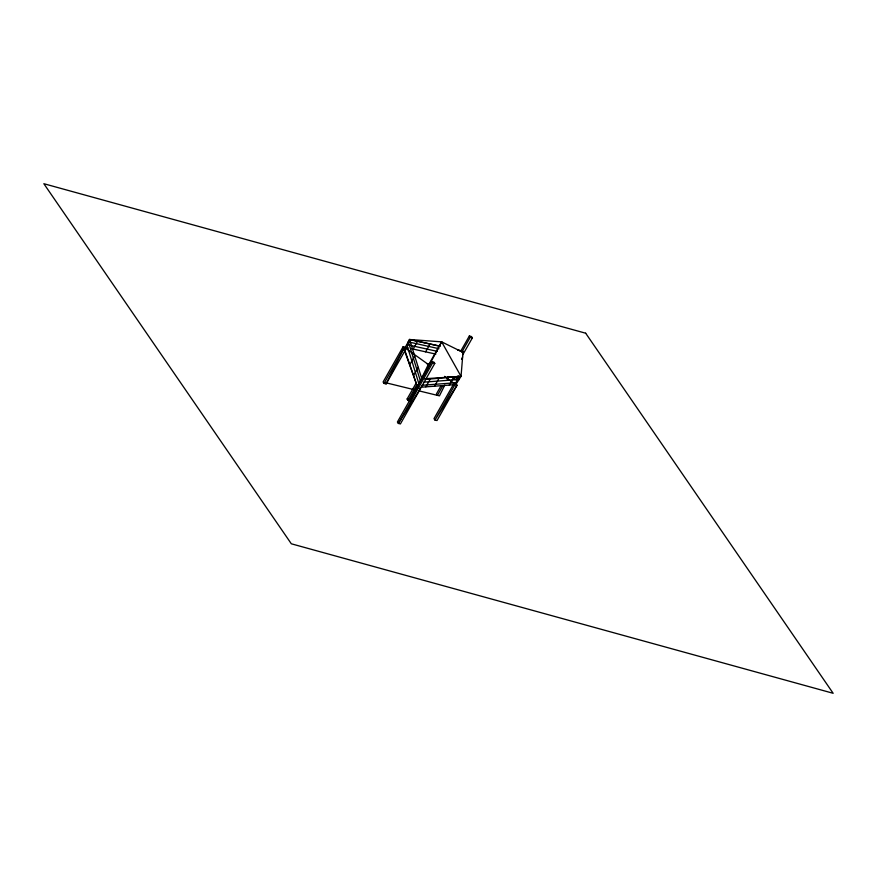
<?xml version="1.0" encoding="UTF-8"?>
<svg xmlns="http://www.w3.org/2000/svg" width="877" height="877" viewBox="0 0 877 877"><rect width="100%" height="100%" fill="white"/><g stroke="black" fill="none" stroke-linecap="round" stroke-linejoin="round"><path stroke-width="1.32" d="M456.018 384.181L461.039 376.376L463.089 351.315M458.956 376.233L458.594 380.158L457.147 380.771M453.365 384.543L433.994 418.647L434.959 420.05L437.009 420.532L457.049 385.255L456.161 383.951L457.268 376.123M461.543 359.263L462.639 356.873M429.215 364.24L428.053 365.051L417.43 386.746L418.329 388.051L420.445 388.643L398.355 423.438L400.405 423.92L434.784 363.407L433.885 362.102L431.769 361.51L397.391 422.034L398.355 423.438L432.69 362.771L431.769 361.51M458.375 350.164L460.973 350.734L463.012 352.368L441.646 341.855L428.667 364.7L406.15 348.629L404.023 348.037L417.43 386.746L403.135 346.733L404.023 348.037L386.11 383.907L384.06 383.424L383.085 382.01L403.135 346.733L407.882 347.906M420.511 381.32L408.342 341.887L409.537 339.498L441.646 341.855L461.039 376.376L425.246 379.434M416.465 382.558L407.103 399.024L408.079 400.438L410.129 400.921L417.89 385.376M444.803 385.091L439.432 395.856L419.118 390.901M447.796 379.116L448.991 376.726M441.646 341.855L421.87 378.93L409.537 339.498L440.342 346.229M384.06 383.424L404.023 348.037M413.144 349.068L417.562 341.252M408.079 400.438L416.728 385.102M442.71 385.935L437.382 395.374L436.406 393.959L441.087 385.727M446.7 378.864L448.026 376.507M459.362 376.869L434.959 420.05L457.049 385.255L454.933 384.663L420.817 387.239M405.481 349.802L386.11 383.907L385.211 382.602M410.272 363.834L414.7 356.029M425.608 351.841L430.07 343.981M413.812 375.17L418.252 367.353M412.135 397.391L413.473 395.034M414.81 392.688L418.143 386.801M425.86 386.856L430.289 379.061M434.499 386.209L438.928 378.404M460.973 350.734L469.359 335.968L471.475 336.56L472.374 337.864L462.705 354.9M461.861 352.039L470.247 337.272L469.359 335.968M449.298 385.091L453.727 377.285M458.276 375.948L456.972 378.173L454.955 376.924M423.701 382.153L457.816 379.577M421.925 385.288L456.04 382.723M424.567 378.754L461.039 376.376M439.585 346.13L409.537 339.498L405.251 347.314L406.15 348.629M457.871 350.164L461.784 351.03M408.342 341.887L438.938 348.684M408.112 344.891L437.404 351.392M410.513 348.487L435.858 354.111M386.516 382.92L413.9 389.629M470.247 337.272L472.374 337.864M429.27 364.328L427.154 363.747L428.053 365.051M444.606 376.365L454.034 383.359L456.161 383.951M407.103 399.024L408.616 399.441M432.69 362.771L434.784 363.407M451.403 376.693L456.709 380.048M454.034 383.359L454.933 384.663M409.603 400.153L410.129 400.921M406.796 344.606L418.976 384.038M585.672 333.205L43.85 183.71L291.328 543.795L833.15 693.29L585.672 333.205"/></g></svg>
